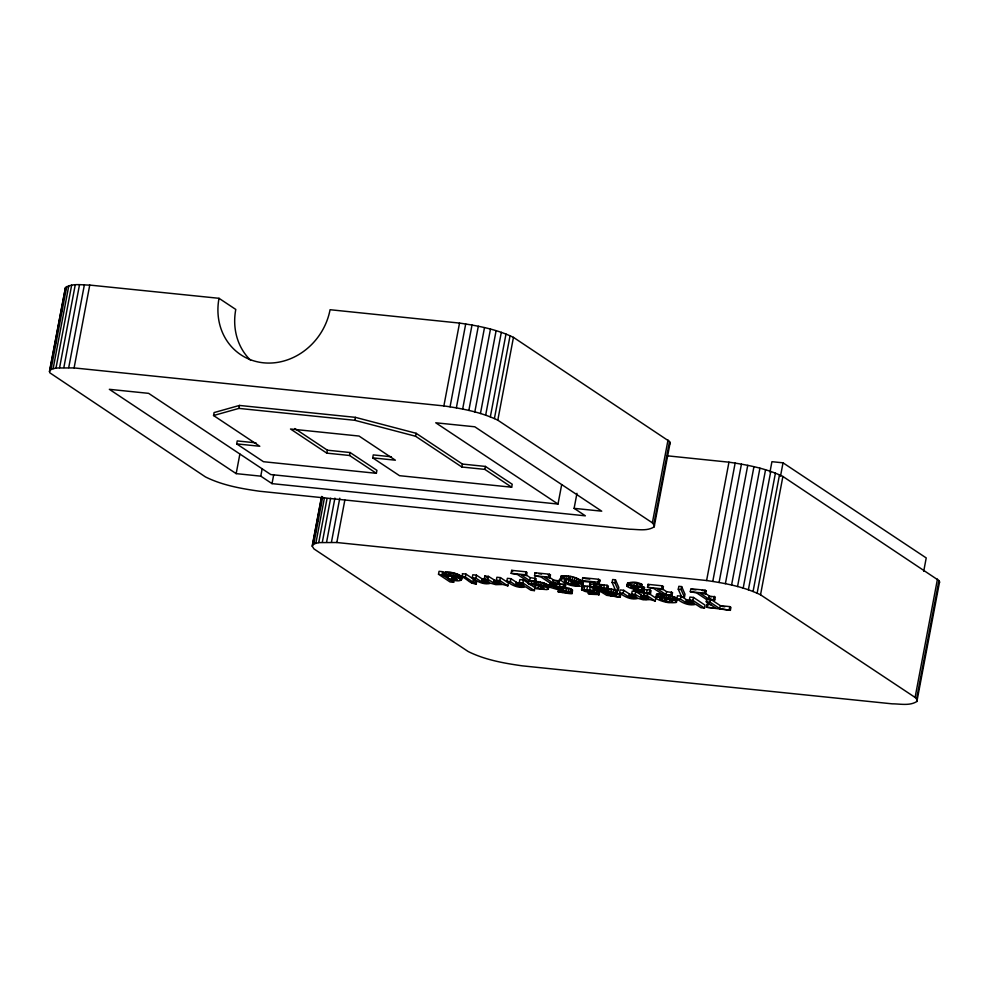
<?xml version="1.0" encoding="UTF-8"?>
<svg xmlns="http://www.w3.org/2000/svg" width="989" height="989" viewBox="0 0 989 989"><rect width="100%" height="100%" fill="white"/><g stroke="black" fill="none" stroke-linecap="round" stroke-linejoin="round"><path stroke-width="1.48" d="M607.839 589.098L597.863 588.344L590.94 586.428L589.568 584.944L594.092 583.708L595.044 582.632L583.436 581.445L582.162 580.605L582.731 577.65L598.642 579.282L599.903 580.123L599.124 583.473L593.449 585.5L595.032 586.922L606.566 588.245L607.839 589.098L608.396 586.143L607.122 585.29L595.588 583.955L595.032 586.922M49.45 371.543L51.069 369.392L56.002 368.007L74.101 367.92L443.876 405.91C462.259 408.605 480.938 412.079 497.801 420.189L652.369 522.822L654.458 525.666L654.162 526.853C647.029 531.526 637.509 529.226 629.449 529.239L259.563 491.236C241.093 488.615 222.253 485.278 205.428 476.908L49.92 372.865L49.45 371.543L65.484 287.539C72.531 283.015 81.815 285.116 89.752 285.079L219.014 298.307L235.778 309.446A60.935 54.618 -56.4 0 0 250.712 360.392M49.833 370.381L65.484 287.539M50.488 369.849L51.057 366.832M55.335 344.246L55.903 341.23M61.306 312.623L61.874 309.606M51.069 369.392L66.72 286.55M53.146 368.588L68.797 285.759M56.002 368.007L71.653 285.178M59.6 367.636L75.251 284.807M63.865 367.5L79.516 284.671M68.723 367.599L84.386 284.758M74.101 367.92L89.752 285.079M256.015 442.862L237.236 440.933L236.68 443.888L259.786 446.262L213.55 415.528L214.106 412.561L239.462 405.441L355.36 417.346L416.122 433.293L462.407 464.064L485.414 466.425L512.215 484.251L511.659 487.206L399.519 475.684L372.717 457.87L373.273 454.903L391.397 456.77M213.55 415.528L238.905 408.395L239.462 405.441M576.958 493.313L574.115 508.346L585.364 515.825L272.024 483.633L260.775 476.154L236.173 473.632L239.87 454.05M260.775 476.154L262.196 468.638M272.024 483.633L273.73 474.596M327.371 450.193L350.106 452.529L376.92 470.356L376.364 473.311L349.55 455.484L326.815 453.147L327.371 450.193L294.809 428.546M312.178 546.138L313.797 543.987L318.73 542.615L336.829 542.516L706.603 580.518C724.986 583.213 743.666 586.675 760.529 594.797L915.097 697.418L916.593 698.914L916.89 701.461C909.756 706.121 900.237 703.822 892.177 703.834L522.291 665.844C503.821 663.211 484.981 659.886 468.143 651.504L313.97 548.92L312.178 546.138L321.351 497.591M312.561 544.976L321.734 496.429M313.513 542.912L314.082 539.883M315.516 532.292L316.084 529.263M317.518 521.673L318.099 518.644M320.387 506.504L320.968 503.463M313.797 543.987L322.686 496.96M315.874 543.196L324.466 497.677M318.73 542.615L327.038 498.617M322.327 542.244L330.635 498.246M326.593 542.108L334.912 498.11M331.451 542.195L339.771 498.196M238.905 408.395L354.804 420.3L355.36 417.346M349.55 455.484L350.106 452.529M336.829 542.516L344.852 500.038M511.659 487.206L484.857 469.392L461.851 467.018L415.565 436.248L416.122 433.293M443.876 405.91L459.526 323.082C477.91 325.777 496.589 329.238 513.452 337.36L669.516 441.477L670.109 442.825L654.162 526.853M450.057 406.788L465.708 323.947M456.362 407.851L472.013 325.01M462.654 409.075L478.317 326.246M468.848 410.447L484.499 327.606M438.498 574.263L439.054 571.308L442.627 571.679L444.123 572.668L443.567 575.623L438.498 574.263L450.044 581.952L453.63 582.311L454.186 579.356M461.851 467.018L462.407 464.064M442.071 574.634L442.627 571.679M443.567 575.623L444.605 572.31C454.099 570.987 462.667 576.34 469.738 581.94L473.298 582.311L473.855 579.356L465.906 574.065L462.358 573.707C464.385 584.301 454.606 580.259 449.105 579.319L453.63 582.311M474.819 411.931L490.47 329.102M444.049 575.264L445.025 575.066L445.582 572.112M445.025 575.066L446.484 575.042L447.04 572.087M446.484 575.042L448.425 575.19L448.981 572.223M448.116 578.652L448.685 575.697L454.903 576.896L454.347 579.851L448.116 578.652L444.457 576.228L451.12 576.266L457.351 579.158L457.017 579.875L454.347 579.851M480.456 413.513L496.107 330.685M448.425 575.19L450.168 575.4L450.724 572.446M461.183 580.123L457.808 577.428L451.849 575.685L452.406 572.73M451.553 579.43L452.109 576.463M453.481 576.031L454.038 573.076M453.024 579.678L453.592 576.723M455.039 576.451L455.608 573.496M485.661 415.17L501.312 332.329M455.496 579.937L456.053 576.983M456.51 576.921L457.066 573.966M457.808 577.428L458.364 574.473M458.945 577.984L459.514 575.017M490.346 416.851L505.997 334.01M459.934 578.565L460.491 575.61M460.738 579.171L461.294 576.216M494.413 418.532L510.064 335.691M484.857 469.392L485.414 466.425M473.298 582.311L465.349 577.032L465.906 574.065M497.801 420.189L513.452 337.36M500.434 581.285L495.674 580.827L488.418 576.377L484.845 576.006L484.276 578.973L487.861 579.344L495.118 583.782L501.658 583.745L496.33 580.209L496.886 577.255L500.446 577.613L508.395 582.904L507.839 585.859L502.783 584.499L495.848 584.66L490.729 583.263C484.289 585.191 477.18 581.829 472.248 577.737L472.816 574.782L476.389 575.141L482.706 579.245L488.393 580.036M475.301 580.308L476.735 581.272L476.179 584.227L474.745 583.263L475.301 580.308L472.927 580.061M484.276 578.973L489.604 582.509L485.401 582.966L481.383 581.792L475.833 578.108L476.389 575.141M481.383 581.792L481.94 578.837M482.138 582.212L482.706 579.245M483.065 582.546L483.621 579.579M484.153 582.793L484.709 579.838M485.401 582.966L485.958 580.011M486.699 583.053L487.256 580.086M487.861 579.344L488.418 576.377M493.412 583.028L493.968 580.073M494.179 583.448L494.735 580.481M495.118 583.782L495.674 580.827M496.218 584.042L496.775 581.087M497.492 584.215L498.048 581.26M498.765 584.289L499.321 581.334M507.839 585.859L499.89 580.568L500.446 577.613M506.801 581.285L507.369 578.33L510.917 578.689L517.086 582.694L522.068 583.646L521.512 586.601L516.518 585.649L510.361 581.656L506.801 581.285C511.882 585.537 519.101 588.653 525.74 586.86L530.846 590.248L534.394 590.618L534.962 587.651L523.404 579.974L519.843 579.603L519.287 582.57L524.43 585.983L521.512 586.601M535.618 581.557L527.594 581.235L517.581 574.572L511.152 573.311L511.709 570.344L525.975 571.815L527.063 572.532L526.494 575.487L521.154 574.943L529.696 580.63L535.618 581.557L536.174 578.59L530.252 577.663L525.369 574.424M510.361 581.656L510.917 578.689M515.603 585.129L516.159 582.175M516.518 585.649L517.086 582.694M517.507 586.032L518.063 583.077M518.644 586.316L519.2 583.349M520.004 586.502L520.56 583.547M534.394 590.618L522.847 582.929L523.404 579.974M522.748 586.539L523.305 583.584M526.494 575.487L525.419 574.77L525.975 571.815M540.315 588.665L540.884 585.711L535.605 584.969L535.049 587.923L542.578 588.789L544.135 588.047L538.164 585.315L529.659 584.462L528.41 583.634L528.979 580.679L530.215 581.507M529.696 580.63L530.252 577.663M528.41 583.634L531.316 583.757L531.872 580.803M559.008 583.955L550.984 583.634L540.971 576.983L534.542 575.709L535.098 572.755L549.365 574.213L550.453 574.943L549.884 577.897L544.543 577.341L553.086 583.028L559.008 583.955L559.564 581L553.655 580.073L548.771 576.822M531.316 583.757L533.949 583.967L534.505 581.013L544.074 583.028L548.994 585.834L548.339 589.172L546.843 589.617L536.261 588.727L535.049 587.923M534.505 580.815L535.061 577.86M533.949 583.967L535.927 584.215L536.483 581.26M535.927 584.215L537.88 584.536L538.449 581.581M538.053 588.393L538.609 585.426M548.339 589.172L546.336 587.12L539.821 584.944L540.377 581.989M541.737 585.439L542.293 582.484M541.564 588.764L542.12 585.809M236.173 473.632L109.346 389.32L148.634 393.35L270.788 474.559L558.006 504.056L561.665 484.734M542.578 588.789L543.134 585.822M543.517 585.983L544.074 583.028M545.05 586.539L545.607 583.584M546.336 587.12L546.892 584.153M549.884 577.897L548.808 577.18L549.365 574.213M547.362 587.713L547.918 584.746M548.116 588.307L548.672 585.34M549.414 586.551L549.971 583.597L551.924 583.028L551.368 585.983L549.414 586.551L550.045 587.33L568.415 592.695L558.13 591.768L558.698 588.814M549.538 586.897L550.243 583.325M550.354 586.081L550.91 583.127M553.086 583.028L553.655 580.073M551.368 585.983L552.703 585.97L553.259 583.003L564.237 584.276L565.757 585.29L565.189 588.257L553.321 587.132C563.841 589.951 587.392 597.158 558.13 591.768M552.703 585.97L554.347 586.044L554.916 583.09M555.657 588.381L556.214 585.414M554.347 586.044L556.312 586.217L556.869 583.263M557.895 583.213L558.451 580.259M560.281 579.554L561.122 576.142C568.564 574.955 577.193 577.205 583.065 582.027L582.385 585.983C574.98 587.033 565.448 585.154 560.281 579.554L561.122 576.142M560.442 580.11L560.837 576.587M556.312 586.217L559.502 586.613L560.058 583.658M560.553 579.109L561.839 575.833M559.947 589.37L560.516 586.415M561.27 578.8L562.407 578.639L562.964 575.685M562.407 578.639L563.94 578.627L564.496 575.672M562.222 589.852L562.778 586.897C564.447 587.738 573.756 588.22 571.939 590.742M562.333 592.485L562.889 589.531M565.189 588.257L563.668 587.243L564.237 584.276M563.94 578.627L565.893 578.775L566.45 575.821M565.943 582.014L566.499 579.047L571.308 581.458L576.636 582.645L576.08 585.612C554.31 580.728 567.192 575.104 578.701 584.425L578.812 585.525L576.08 585.612M565.906 590.656L566.462 587.701M565.893 578.775L567.958 579.047L568.527 576.093M568.279 583.362L568.836 580.407M582.669 585.537L577.897 581.915L570.035 579.43L570.591 576.463M568.527 591.335L569.083 588.381M570.752 584.425L571.308 581.458M572.099 579.913L572.656 576.958M570.332 591.941L570.888 588.987M572.038 584.833L572.594 581.878M571.555 592.559L572.112 589.605M573.348 585.167L573.904 582.212M574.164 580.518L574.72 577.551M572.137 593.264L572.569 589.988M574.696 585.426L575.252 582.472M576.13 581.198L576.686 578.231M577.304 585.698L577.86 582.731M577.897 581.915L578.454 578.961M578.219 585.661L578.775 582.706M579.467 582.694L580.024 579.739M580.84 583.51L581.396 580.555M581.891 584.301L582.447 581.347M581.581 589.667C581.408 582.805 591.731 587.441 595.168 588.245L594.389 592.584L599.26 594.612L589.172 594.179L587.973 593.375L595.712 594.055L584.61 591.298L581.581 589.667L593.276 590.322L594.599 591.199L585.241 590.248L594.389 592.584M582.496 584.981L583.065 582.027M581.656 589.938L582.373 586.514M582.385 585.983L583.226 582.583M582.348 589.32L582.904 586.366M584.165 589.221L584.722 586.267M586.897 589.407L587.454 586.452M589.518 585.401L590.124 581.989M590.371 584.561L590.94 581.606M589.704 589.765L590.272 586.798M593.894 586.341L594.451 583.386M593.276 590.322L593.833 587.367M596.664 587.429L597.22 584.474M599.346 583.077L598.085 582.237L598.642 579.282M596.342 593.066L597.344 587.602M598.53 583.856L599.903 580.123M599.124 583.473L599.68 580.518M616.975 593.437L620.795 594.216L620.239 597.171L606.702 595.341L600.953 591.805L596.787 590.557L597.888 590.569L598.444 587.614M598.642 587.849L599.21 584.895M597.813 593.561L598.37 590.594L594.945 589.617M597.888 590.569L599.235 590.68L599.791 587.713M598.605 594.945L599.346 591.088L599.26 594.612M599.235 590.68L600.434 590.841L601.436 585.191M620.239 597.171L610.683 595.712L607.815 594.302C626.235 596.429 610.732 590 603.599 591.793L601.572 591.088L602.128 588.121L600.991 587.886M602.622 591.397L603.179 588.443L602.128 588.121M603.686 588.319L604.242 585.364M603.599 591.793L604.155 588.838L603.179 588.443M604.662 591.607L605.219 588.653M605.849 591.521L606.405 588.566M606.566 588.245L607.122 585.29M607.147 591.533L607.703 588.566L613.786 589.506L617.408 591.101L616.876 594.364M608.569 591.632L609.125 588.678M612.104 582.459L612.661 579.505L615.455 579.789L618.83 587.441L618.273 590.396L615.467 590.112L612.104 582.459L614.898 582.744L618.273 590.396M610.955 591.966L611.511 589.011M614.898 582.744L615.455 579.789M613.229 592.46L613.786 589.506M613.662 596.219L614.218 593.264M615.133 593.054L615.702 590.087M616.407 593.66L616.963 590.705M616.419 596.404L617.408 591.101M619.609 592.868L620.165 589.914L623.738 590.285L630.055 594.389L634.617 595.23L634.048 598.184L629.499 597.344L623.181 593.239L619.609 592.868C624.541 596.96 631.65 600.323 638.09 598.394L643.209 599.804L650.144 599.631L655.188 600.991L656.82 594.204L662.667 594.179L662.111 597.133C646.188 596.194 665.956 603.352 670.282 602.647C685.958 603.525 666.351 596.441 662.111 597.133M619.04 596.379L619.609 593.412M623.181 593.239L623.738 590.285M643.95 590.458L636.953 590.408L643.95 592.584L644.507 589.617L649.798 589.827L651.046 590.656L650.49 593.623C648.982 594.327 626.63 591.175 636.928 589.531C616.691 586.86 631.402 577.959 642.17 584.548L641.614 587.515L630.92 586.798L633.887 588.368L643.95 590.458L644.507 587.491L638.523 586.254L637.967 589.209M627.026 586.489L627.632 582.867M626.853 586.118L628.25 582.657M627.694 585.612L628.67 585.5L629.227 582.546M628.67 585.5L629.993 585.488L630.549 582.533M628.732 596.936L629.301 593.969M629.993 585.488L631.662 585.562L632.218 582.608M629.499 597.344L630.055 594.389M630.426 597.677L630.982 594.723M631.637 594.105L632.194 591.15L635.766 591.521L642.096 595.625L646.67 596.466L646.114 599.433L643.579 599.173L635.21 594.476L631.637 594.105L636.965 597.653L634.048 598.184M631.662 585.562L633.665 585.735L634.221 582.781M631.501 597.937L632.07 594.97M633.541 590.21L634.444 585.414M632.75 598.11L633.306 595.155M635.074 588.678L635.63 585.711M633.665 585.735L636.557 586.081L637.114 583.127M635.21 594.476L635.766 591.521M635.185 598.135L635.742 595.18M641.614 587.515L640.266 586.613L640.823 583.658M652.369 522.822L668.02 439.981M641.564 589.667L642.121 586.7M653.865 524.306L669.516 441.477M641.713 592.287L642.269 589.333M640.761 598.172L641.329 595.205M642.974 589.803L643.53 586.848M641.54 598.58L642.096 595.625M642.467 598.914L643.023 595.959M646.114 599.433L649.007 598.889L643.678 595.341L644.247 592.386M643.579 599.173L644.136 596.219M644.84 599.359L645.409 596.392M671.976 595.563L663.953 595.242L653.927 588.579L647.498 587.318L648.055 584.351L662.333 585.822L663.409 586.539L662.853 589.506L657.512 588.95L666.054 594.636L671.976 595.563L672.532 592.596L666.611 591.669L661.728 588.43M643.95 592.584L646.608 592.77L647.165 589.815M655.188 600.991L647.239 595.712L647.807 592.757L655.744 598.036M647.226 599.371L647.795 596.416M650.49 593.623L649.229 592.782L649.798 589.827M656.263 597.158L656.82 594.204M657.166 596.973L657.722 594.018M658.427 596.911L658.995 593.956M660.083 596.96L660.64 594.006M662.853 589.506L661.765 588.776L662.333 585.822M660.565 599.322L659.576 598.456C662.927 596.478 669.479 598.815 672.693 601.312C669.751 603.364 663.829 600.929 660.565 599.322L661.122 596.367M662.247 600.249L662.815 597.282M664.175 597.381L664.732 594.426M664.249 600.991L664.806 598.024L669.763 598.963L669.207 601.918M666.054 594.636L666.611 591.669M665.374 601.287L665.931 598.333M666.178 597.715L666.734 594.748M666.574 601.547L667.13 598.592M668.094 598.11L668.663 595.143L674.993 597.269L677.144 598.963L676.501 602.313M669.961 598.58L670.517 595.613M670.863 594.822L671.42 591.867M671.667 599.099L672.223 596.132M673.163 599.643L673.719 596.688M674.436 600.236L674.993 597.269M675.487 600.842L676.056 597.888M678.281 589.259L678.837 586.304L681.644 586.588L685.006 594.241L684.45 597.195L681.644 596.911L678.281 589.259L681.075 589.543L684.45 597.195M676.006 602.598L676.797 598.481M676.884 598.753L680.444 599.124L687.59 603.513L692.819 604.019L694.513 603.463L689.37 600.039L689.926 597.084L693.487 597.443L705.033 605.12L704.477 608.087L700.917 607.716L695.823 604.328C689.185 606.133 681.965 603.018 676.884 598.753L677.44 595.798L681.001 596.157L687.157 600.162L693.388 601.052M681.075 589.543L681.644 586.588M680.444 599.124L681.001 596.157M685.686 602.598L686.242 599.643M686.601 603.129L687.157 600.162M687.59 603.513L688.146 600.546M714.763 599.952L706.739 599.643L696.726 592.98L690.297 591.706L690.854 588.752L705.12 590.223L706.208 590.94L705.639 593.894L700.299 593.351L708.841 599.025L714.763 599.952L715.319 596.997L709.397 596.07L704.514 592.819M688.715 603.784L689.271 600.83M690.087 603.982L690.643 601.015M691.583 604.069L692.139 601.114M704.477 608.087L692.918 600.397L693.487 597.443M706.603 580.518L728.955 462.184C747.35 464.879 766.03 468.341 782.892 476.463L938.944 580.58L939.55 581.928L916.89 701.461M705.639 593.894L704.564 593.177L705.12 590.223M706.467 607.234L715.949 608.21L706.27 601.769L706.826 598.815L710.621 599.21L720.301 605.639L729.783 606.616L730.933 607.382L730.376 610.337L706.467 607.234L707.024 604.279L711.091 604.699M708.841 599.025L709.397 596.07M712.785 581.384L735.148 463.05M730.376 610.337L719.745 608.594L710.065 602.165L710.621 599.21M713.65 599.223L714.206 596.256M719.09 582.447L741.441 464.113M719.745 608.594L720.301 605.639M725.382 583.671L747.746 465.337M731.576 585.043L753.939 466.709M729.227 609.57L729.783 606.616M737.547 586.539L759.911 468.205M743.184 588.121L765.548 469.787M769.974 472.05L771.927 461.69L783.028 462.827L926.223 557.932L923.714 571.246M748.389 589.765L770.752 471.432M753.074 591.447L775.425 473.113M757.141 593.128L779.505 474.794M780.506 476.142L783.028 462.827M760.529 594.797L782.892 476.463M915.097 697.418L937.461 579.084M916.593 698.914L938.944 580.58M656.325 594.488L657.351 595.971M669.813 444.024L670.109 442.825M939.253 583.127L939.55 581.928M548.994 585.834L548.351 586.489M461.381 577.489L461.715 576.735L465.349 577.032M617.433 591.397L616.258 591.756M599.161 591.991L599.816 591.657M582.237 583.337L582.941 583.028M660.677 594.822L661.418 594.76M646.608 592.77L649.229 592.782M552.876 580.728L559.564 581M708.631 596.738L711.314 596.837M448.116 572.891L449.513 572.99M643.27 587.367L644.507 587.491M459.526 323.082L330.066 309.718A60.935 54.618 -56.4 0 1 263.433 362.802A60.935 54.618 -56.4 0 1 219.014 298.307M666.512 455.731L728.955 462.184M372.717 457.87L395.365 460.194L359.044 436.05L290.494 429.003L326.815 453.147M376.364 473.311L263.482 461.715L236.68 443.888M574.115 508.346L601.732 511.177L474.794 426.791L435.741 422.785L558.006 504.056M538.857 573.744L541.527 574.016M547.77 574.658L550.453 574.943M585.451 578.639L589.803 579.084M691.929 589.469L695.947 589.889M702.19 590.52L706.208 590.94M511.152 573.311L525.419 574.77M534.542 575.709L548.808 577.18M582.162 580.605L598.085 582.237M647.498 587.318L661.765 588.776M690.297 591.706L704.564 593.177M472.248 577.737L475.833 578.108M496.33 580.209L499.89 580.568M519.287 582.57L522.847 582.929M643.678 595.341L647.239 595.712M689.37 600.039L692.918 600.397M706.27 601.769L710.065 602.165M721.834 606.442L724.863 606.752M474.745 583.263L471.184 582.904L476.179 584.227M600.175 585.649L602.017 585.859M635.519 583.522L642.17 584.548M496.416 581.705L498.332 581.965M631.291 595.539L633.751 595.873M688.69 601.423L691.15 601.769M636.557 586.081L640.266 586.613M559.502 586.613L563.668 587.243M536.087 581.853L537.423 582.076M450.168 575.4L451.849 575.685M562.197 584.66L564.571 585.08M573.521 582.719L575.623 583.102M591.373 587.565L595.168 588.245M567.958 579.047L570.035 579.43M568.86 576.711L570.196 576.97M641.96 596.478L643.765 596.849M537.88 584.536L539.821 584.944M600.434 590.841L601.572 591.088M610.584 589.543L611.857 589.815M354.804 420.3L415.565 436.248M566.808 588.653L567.97 589.024M707.024 604.279L708.173 605.045M648.055 584.351L649.143 585.08M582.731 577.65L583.992 578.491M535.098 572.755L536.174 573.472M535.605 584.969L536.817 585.772M511.709 570.344L512.784 571.073M484.845 576.006L486.971 577.428M550.601 584.375L549.971 583.597M65.101 288.701L65.571 290.024M613.291 593.845L606.962 593.734L604.909 592.374L610.028 592.498L613.291 593.845"/></g></svg>
